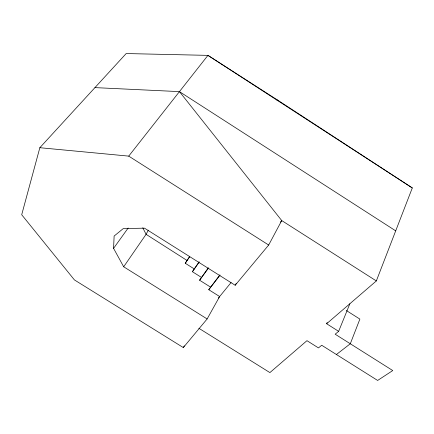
<?xml version="1.0" encoding="UTF-8"?>
<svg xmlns="http://www.w3.org/2000/svg" width="434" height="434" viewBox="0 0 434 434"><rect width="100%" height="100%" fill="white"/><g stroke="black" fill="none" stroke-linecap="round" stroke-linejoin="round"><path stroke-width="0.65" d="M219.897 274.874L208.754 289.706L219.637 296.536L207.137 318.952L123.679 266.78L113.578 248.351L114.126 236.053L123.261 228.588L144.5 228.159L235.185 285.263L268.684 245.026L281.726 220.564L179.443 91.623L94.943 87.614M349.858 303.773L338.65 331.337L326.628 323.742L376.338 280.939L412.3 187.938L277.896 100.27L207.946 55.373L126.175 53.55L39.847 147.706L21.7 214.743L74.426 279.925L183.311 347.574L207.137 318.952M326.628 323.742L327.155 322.5M235.185 285.263L236.145 283.505M148.357 230.166L146.074 234.327L123.679 266.78M183.311 347.574L184.293 345.833M210.452 287.042L199.586 280.212L208.065 268.131M201.3 277.315L192.398 271.717L199.168 261.713M194.134 268.858L185.247 263.264L189.642 256.527M185.247 263.264L189.767 256.581M192.398 271.717L198.973 262.407M113.578 248.351L128.166 228.013M199.586 280.212L208.716 267.832M208.754 289.706L219.989 275.248M39.847 147.706L128.724 156.121L207.946 55.373L412.3 187.938M218.367 298.093L231.072 282.55M280.445 222.132L281.726 220.564L376.338 280.939M338.65 331.337L335.156 334.207L392.759 370.555L377.64 380.45L321.702 345.252L318.464 347.911L306.963 340.674L269.894 372.594L198.875 328.288M336.41 354.507L350.303 343.761L359.884 319.104L346.289 310.489M276.604 99.869L277.896 100.27M128.724 156.121L268.684 245.026M187 260.438L146.074 234.327L142.797 227.796M179.443 91.623L395.705 230.855"/></g></svg>
